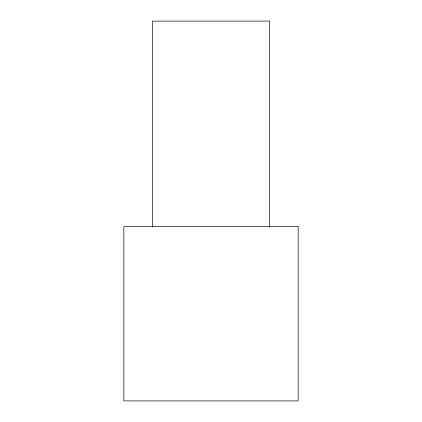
<?xml version="1.0" encoding="UTF-8"?>
<svg xmlns="http://www.w3.org/2000/svg" width="422" height="422" viewBox="0 0 422 422"><rect width="100%" height="100%" fill="white"/><g stroke="black" fill="none" stroke-linecap="round" stroke-linejoin="round"><path stroke-width="0.63" d="M269.531 226.941L269.531 21.1L152.469 21.1L152.469 226.941M298.154 226.598L123.846 226.598L123.846 400.9L298.154 400.9L298.154 226.598"/></g></svg>
